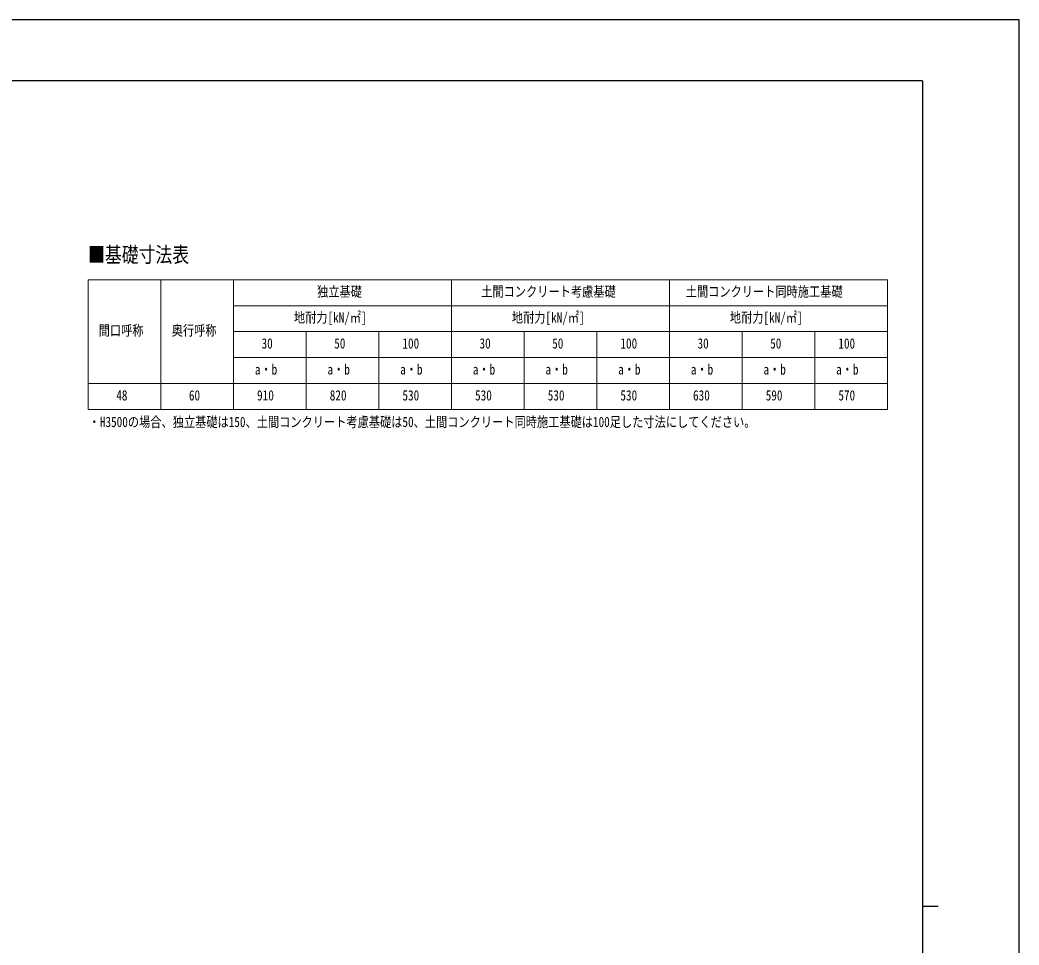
# Model space of a CAD drawing. Units: millimetres, scale not verified. Extents: x -12615 to 12615, y -8910 to 8910.
# Drawn here: x 2990 to 12615, y 0 to 8910 of the extents above; entities that cross this region are included whole.
import ezdxf
from ezdxf.enums import TextEntityAlignment as Align

# ---------------------------------------------------------------- set-up
doc = ezdxf.new("R2010")
doc.units = ezdxf.units.MM
doc.header["$LTSCALE"] = 40
doc.layers.add('0-1_TABLE1', color=7, linetype='Continuous', lineweight=18)
doc.layers.add('0-2_USER1', color=3, linetype='Continuous')
doc.layers.add('0-7_YKK_ZWAK', color=7, linetype='Continuous')
doc.styles.add('ＭＳ ゴシック', font='')
doc.styles.get('ＭＳ ゴシック').set_extended_font_data('MS Gothic')

msp = doc.modelspace()

# ---------------------------------------------------------------- linework, layer by layer
at = {"layer": '0-1_TABLE1'}
for p, q in [((3646.94, 6407.85), (11346.94, 6407.85)), ((3646.94, 6407.85), (3646.94, 5157.85)), ((4346.94, 6407.85), (4346.94, 5157.85)), ((5046.94, 6407.85), (5046.94, 5157.85)), ((7146.94, 6407.85), (7146.94, 5157.85)), ((9246.94, 6407.85), (9246.94, 5157.85)), ((5046.94, 6157.85), (11346.94, 6157.85)), ((5046.94, 5907.85), (11346.94, 5907.85)), ((5746.94, 5907.85), (5746.94, 5157.85)), ((6446.94, 5907.85), (6446.94, 5157.85)), ((7846.94, 5907.85), (7846.94, 5157.85)), ((8546.94, 5907.85), (8546.94, 5157.85)), ((9946.94, 5907.85), (9946.94, 5157.85)), ((10646.94, 5907.85), (10646.94, 5157.85)), ((5046.94, 5657.85), (11346.94, 5657.85)), ((3646.94, 5157.85), (11346.94, 5157.85))]:
    msp.add_line(p, q, dxfattribs=at)
for points in [[(11346.94, 6407.85), (11346.94, 5907.85), (11346.94, 5157.85)], [(3646.94, 5407.85), (4346.94, 5407.85), (5046.94, 5407.85), (11346.94, 5407.85)]]:
    msp.add_lwpolyline(points, dxfattribs=at)
at = {"layer": '0-7_YKK_ZWAK'}
for p, q in [((11685.06, 8325), (-11714.94, 8325)), ((11685.06, 8325), (11685.06, -7575)), ((11685.06, 375), (11835.06, 375))]:
    msp.add_line(p, q, dxfattribs=at)
msp.add_lwpolyline([(-12615, -8910), (12615, -8910), (12615, 8910), (-12615, 8910)], close=True, dxfattribs=at)

# ---------------------------------------------------------------- texts
at = {"layer": '0-1_TABLE1', "style": 'ＭＳ ゴシック', "width": 0.8}
for s, p in [('独立基礎', (5852.14, 6215.35)), ('土間コンクリート考慮基礎', (7433.74, 6215.35)), ('土間コンクリート同時施工基礎', (9404.14, 6215.35)), ('地耐力[kN/㎡]', (5628.94, 5965.35)), ('地耐力[kN/㎡]', (7728.94, 5965.35)), ('地耐力[kN/㎡]', (9828.94, 5965.35)), ('間口呼称', (3748.54, 5840.35)), ('奥行呼称', (4452.14, 5840.35)), ('30', (5317.74, 5715.35)), ('50', (6017.74, 5715.35)), ('100', (6674.54, 5715.35)), ('30', (7417.74, 5715.35)), ('50', (8117.74, 5715.35)), ('100', (8774.54, 5715.35)), ('30', (9517.74, 5715.35)), ('50', (10217.74, 5715.35)), ('100', (10874.54, 5715.35)), ('a・b', (5252.94, 5465.35)), ('a・b', (5952.94, 5465.35)), ('a・b', (6652.94, 5465.35)), ('a・b', (7352.94, 5465.35)), ('a・b', (8052.94, 5465.35)), ('a・b', (8752.94, 5465.35)), ('a・b', (9452.94, 5465.35)), ('a・b', (10152.94, 5465.35)), ('a・b', (10852.94, 5465.35)), ('48', (3917.74, 5215.35)), ('60', (4617.74, 5215.35)), ('910', (5274.54, 5215.35)), ('820', (5974.54, 5215.35)), ('530', (6674.54, 5215.35)), ('530', (7374.54, 5215.35)), ('530', (8074.54, 5215.35)), ('530', (8774.54, 5215.35)), ('630', (9474.54, 5215.35)), ('590', (10174.54, 5215.35)), ('570', (10874.54, 5215.35))]:
    msp.add_text(s, height=98.97, dxfattribs=at).set_placement(p, align=Align.BOTTOM_LEFT)
at = {"layer": '0-2_USER1', "style": 'ＭＳ ゴシック', "width": 0.8}
for s, height, p in [('■基礎寸法表', 148.5, (3646.43, 6530.61)), ('・H3500の場合、独立基礎は150、土間コンクリート考慮基礎は50、土間コンクリート同時施工基礎は100足した寸法にしてください。', 98.97, (3652.11, 4959.35))]:
    msp.add_text(s, height=height, dxfattribs=at).set_placement(p, align=Align.BOTTOM_LEFT)

doc.saveas('drawing.dxf')
